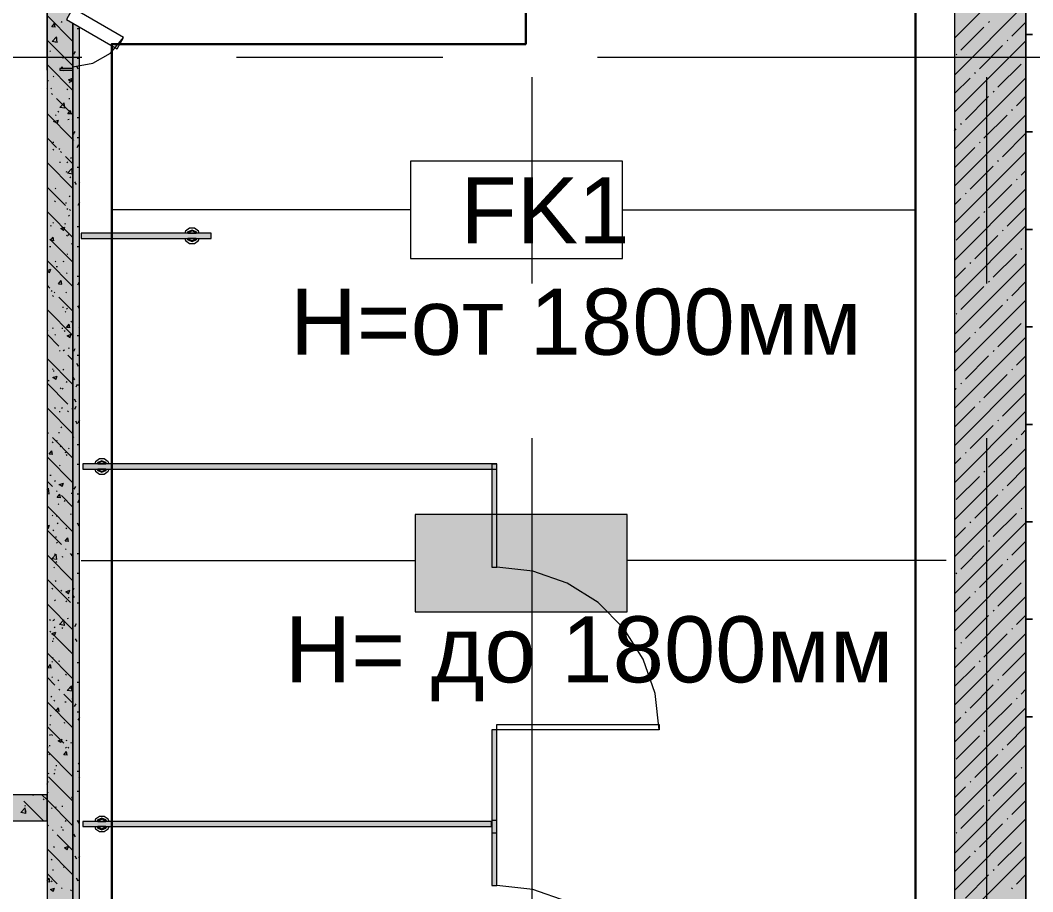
# Model space of a CAD drawing. Header units: millimetres. Extents: x -3817 to 677485, y -22715 to 103890.
# Drawn here: x 621169 to 624286, y 2908 to 5590 of the extents above; entities that cross this region are included whole.
import ezdxf

# ---------------------------------------------------------------- set-up
doc = ezdxf.new("R2010")
doc.units = ezdxf.units.MM
doc.layers.add('PDF _Геометрия', color=7, linetype='Continuous', true_color=0x1d1d1d)
doc.layers.add('PDF _Сплошная заливка', color=7, linetype='Continuous', true_color=0xffffff)
doc.layers.add('PDF _Текст', color=7, linetype='Continuous')
doc.styles.add('PDF GOST-Common', font='arial.ttf')

msp = doc.modelspace()

# ---------------------------------------------------------------- hatches: boundary and pattern name
at = {"layer": 'PDF _Сплошная заливка', "transparency": 33554559}
for points in [[(621291.3, 1996.9), (621331.3, 1996.9), (621331.3, 2026.9), (621291.3, 2026.9), (621291.3, 2031.9), (621331.3, 2031.9), (621331.3, 2570.7), (621311.3, 2582.2), (621331.3, 2616.9), (621330.7, 2621.9), (621291.3, 2621.9), (621291.3, 2626.9), (621331.3, 2626.9), (621331.3, 5436.9), (621291.3, 5436.9), (621291.3, 5441.9), (621331.3, 5441.9), (621330.4, 5581.2), (621311.3, 5592.2), (621331.3, 5626.9), (621331.3, 5631.9), (621291.3, 5631.9), (621291.3, 5636.9), (621251.3, 5636.9), (621251.3, 1996.9)], [(621251.3, 3126.9), (621251.3, 3206.9), (620650.5, 3206.9), (620650.5, 3126.9), (621086, 3126.9)]]:
    msp.add_hatch(color=256, dxfattribs=at).paths.add_polyline_path(points)
h = msp.add_hatch(color=256, dxfattribs=at)
h.paths.add_polyline_path([(621351.3, 1996.9), (621351.3, 2559.1), (621331.3, 2570.7), (621331.3, 1996.9)], flags=0)
h.paths.add_polyline_path([(621351.3, 2605.3), (621351.1, 5569.3), (621331.3, 5580.7), (621331.3, 2616.9), (621350.6, 2605.7)], flags=0)
h.paths.add_polyline_path([(621351.3, 5615.3), (621351.3, 5616.9), (621348.7, 5616.9)], flags=0)
at = {"layer": 'PDF _Сплошная заливка', "true_color": 0xe2ddcd, "transparency": 33554559}
for points in [[(621756.5, 4918.9), (621756.5, 4934.9), (621356.5, 4934.9), (621356.5, 4918.9), (621450.2, 4918.9)], [(622636.3, 4208.9), (622636.3, 4224.9), (621361.5, 4224.9), (621361.5, 4208.9), (622542.8, 4208.9)], [(622620.5, 3089.6), (622636.5, 3089.6), (622636.5, 3407), (622620.5, 3407), (622620.5, 3178.4)], [(622620.1, 3108.9), (622620.1, 3124.9), (621361.5, 3124.9), (621361.5, 3108.9), (622542.8, 3108.9)]]:
    msp.add_hatch(color=254, dxfattribs=at).paths.add_polyline_path(points)

# ---------------------------------------------------------------- linework, layer by layer
at = {"layer": 'PDF _Геометрия', "color": 9, "lineweight": 9, "true_color": 0xc0c0c0}
for points in [[(617345.5, 1618.9), (618345.5, 1618.9), (618345.5, 1776.9), (618345.5, 1618.9), (619245.5, 1618.9), (619245.5, 1776.9), (619245.5, 1618.9), (622845.5, 1618.9), (622845.5, 1776.9), (622845.5, 1618.9), (623745.5, 1618.9), (623745.5, 1776.9), (623745.5, 1618.9), (627885.5, 1618.9), (628038.5, 1618.9), (628043.5, 1618.9), (628043.5, 2226.9), (627885.5, 2226.9), (627665.5, 2226.9), (627665.5, 1996.9), (624265.5, 1996.9), (624265.5, 9556.9), (624410.5, 9556.9)], [(623845.5, 9548.9), (623845.5, 9536.9), (624025.5, 9536.9), (624025.5, 9556.9), (624045.5, 9556.9), (624045.5, 2016.9), (624025.5, 2016.9)], [(621251.3, 5436.9), (621251.3, 5636.9)]]:
    msp.add_lwpolyline(points, dxfattribs=at)
at = {"layer": 'PDF _Геометрия', "color": 231, "lineweight": 30, "true_color": 0xff80c0}
msp.add_lwpolyline([(623925.5, 2436.9), (623925.5, 9436.9), (622725.5, 9436.9), (622725.5, 5516.9), (621450.5, 5516.9), (621450.5, 2116.9), (622835, 2116.9)], dxfattribs=at)
at = {"layer": 'PDF _Геометрия', "color": 253, "lineweight": 9, "true_color": 0xaaaaaa}
for points in [[(624265.5, 6926.1), (624265.5, 6746.6), (624265.5, 6446.6), (624265.5, 6146.6), (624265.5, 5846.6), (624265.5, 5546.6), (624265.5, 5246.6), (624265.5, 4946.6), (624265.5, 4646.6), (624265.5, 4346.6), (624265.5, 4046.6), (624265.5, 3746.6), (624265.5, 3446.6), (624286.1, 3446.6), (624265.5, 3446.6), (624265.5, 1996.9)], [(621331.3, 5446.9), (621392.9, 5457.7), (621447, 5489), (621487.2, 5536.9)], [(619771.4, 5476.9), (621358.9, 5476.9)], [(621835.2, 5476.9), (622470.2, 5476.9)], [(622946.4, 5476.9), (624533.9, 5476.9)], [(622745.5, 4780.3), (622745.5, 5415.3)], [(624145.5, 4780.3), (624145.5, 5415.3)], [(622745.5, -29.4), (622745.5, 2470.6), (622745.5, 4304)], [(624145.5, -29.4), (624145.5, 2470.6), (624145.5, 4304)]]:
    msp.add_lwpolyline(points, dxfattribs=at)
at = {"layer": 'PDF _Геометрия', "lineweight": 9}
for points in [[(624045.5, 5535.4), (624265.5, 5755.4)], [(624045.5, 5421.4), (624265.5, 5641.4)], [(624150.5, 5583.5), (624152.9, 5585.8)], [(624221.8, 5540.7), (624265.5, 5584.3)], [(624065, 5497.9), (624136.3, 5569.2)], [(624045.5, 5307.3), (624265.5, 5527.3)], [(624207.6, 5526.4), (624209.9, 5528.8)], [(624122, 5440.9), (624193.3, 5512.2)], [(624050.7, 5483.7), (624053.1, 5486)], [(624264.6, 5469.4), (624265.5, 5470.3)], [(624107.8, 5426.6), (624110.1, 5429)], [(624179.1, 5383.9), (624250.3, 5455.2)], [(624045.5, 5193.3), (624265.5, 5413.3)], [(624045.5, 5364.3), (624093.5, 5412.4)], [(624164.8, 5369.6), (624167.2, 5372)], [(624079.3, 5284.1), (624150.5, 5355.4)], [(624236.1, 5326.8), (624265.5, 5356.2)], [(624221.8, 5312.6), (624224.2, 5315)], [(624045.5, 5079.2), (624265.5, 5299.2)], [(624065, 5269.8), (624067.4, 5272.2)], [(624136.3, 5227.1), (624207.6, 5298.3)], [(624045.5, 5250.3), (624050.7, 5255.6)], [(624193.3, 5170), (624264.6, 5241.3)], [(624122, 5212.8), (624124.4, 5215.2)], [(624045.5, 5136.2), (624107.8, 5198.5)], [(624045.5, 4965.2), (624265.5, 5185.2)], [(624179.1, 5155.8), (624181.4, 5158.1)], [(624093.5, 5070.2), (624164.8, 5141.5)], [(624250.3, 5113), (624265.5, 5128.1)], [(624150.5, 5013.2), (624221.8, 5084.5)], [(624236.1, 5098.7), (624238.4, 5101.1)], [(624045.5, 4851.1), (624265.5, 5071.1)], [(624079.3, 5056), (624081.6, 5058.4)], [(624045.5, 5022.2), (624065, 5041.7)], [(624136.3, 4999), (624138.7, 5001.3)], [(624207.6, 4956.2), (624265.5, 5014.1)], [(624045.5, 4737.1), (624265.5, 4957.1)], [(624050.7, 4913.4), (624122, 4984.7)], [(624107.8, 4856.4), (624179.1, 4927.7)], [(624193.3, 4941.9), (624195.7, 4944.3)], [(624264.6, 4899.2), (624265.5, 4900)], [(624164.8, 4799.4), (624236.1, 4870.7)], [(624250.3, 4884.9), (624252.7, 4887.3)], [(624045.5, 4623), (624265.5, 4843)], [(624093.5, 4842.1), (624095.9, 4844.5)], [(624045.5, 4794.1), (624079.3, 4827.9)], [(624065, 4699.6), (624136.3, 4770.9)], [(624150.5, 4785.1), (624152.9, 4787.5)], [(624221.8, 4742.3), (624265.5, 4786)], [(624045.5, 4509), (624265.5, 4729)], [(624122, 4642.6), (624193.3, 4713.8)], [(624207.6, 4728.1), (624209.9, 4730.5)], [(624050.7, 4685.3), (624053.1, 4687.7)], [(624179.1, 4585.5), (624250.3, 4656.8)], [(624264.6, 4671.1), (624265.5, 4671.9)], [(624045.5, 4394.9), (624265.5, 4614.9)], [(624045.5, 4566), (624093.5, 4614)], [(624107.8, 4628.3), (624110.1, 4630.7)], [(624079.3, 4485.7), (624150.5, 4557)], [(624164.8, 4571.3), (624167.2, 4573.6)], [(624236.1, 4528.5), (624265.5, 4557.9)], [(624045.5, 4280.9), (624265.5, 4500.9)], [(624136.3, 4428.7), (624207.6, 4500)], [(624221.8, 4514.2), (624224.2, 4516.6)], [(624065, 4471.5), (624067.4, 4473.8)], [(624045.5, 4451.9), (624050.7, 4457.2)], [(624193.3, 4371.7), (624264.6, 4443)], [(624045.5, 4337.9), (624107.8, 4400.2)], [(624122, 4414.5), (624124.4, 4416.8)], [(624045.5, 4166.8), (624265.5, 4386.8)], [(624093.5, 4271.9), (624164.8, 4343.2)], [(624179.1, 4357.4), (624181.4, 4359.8)], [(624236.1, 4300.4), (624238.4, 4302.8)], [(624250.3, 4314.7), (624265.5, 4329.8)], [(624045.5, 4052.8), (624265.5, 4272.8)], [(624150.5, 4214.9), (624221.8, 4286.1)], [(624045.5, 4223.8), (624065, 4243.4)], [(624079.3, 4257.6), (624081.6, 4260)], [(624207.6, 4157.8), (624265.5, 4215.7)], [(624050.7, 4115.1), (624122, 4186.4)], [(624136.3, 4200.6), (624138.7, 4203)], [(624045.5, 3938.7), (624265.5, 4158.7)], [(624107.8, 4058), (624179.1, 4129.3)], [(624193.3, 4143.6), (624195.7, 4146)], [(624250.3, 4086.6), (624252.7, 4088.9)], [(624264.6, 4100.8), (624265.5, 4101.7)], [(624164.8, 4001), (624236.1, 4072.3)], [(624045.5, 3824.7), (624265.5, 4044.7)], [(624045.5, 3995.7), (624079.3, 4029.5)], [(624093.5, 4043.8), (624095.9, 4046.2)], [(624065, 3901.2), (624136.3, 3972.5)], [(624150.5, 3986.8), (624152.9, 3989.1)], [(624221.8, 3944), (624265.5, 3987.6)], [(624045.5, 3710.6), (624265.5, 3930.6)], [(624207.6, 3929.7), (624209.9, 3932.1)], [(624122, 3844.2), (624193.3, 3915.5)], [(624050.7, 3887), (624053.1, 3889.3)], [(624264.6, 3872.7), (624265.5, 3873.6)], [(624179.1, 3787.2), (624250.3, 3858.5)], [(624045.5, 3596.6), (624265.5, 3816.6)], [(624045.5, 3767.6), (624093.5, 3815.7)], [(624107.8, 3830), (624110.1, 3832.3)], [(624164.8, 3772.9), (624167.2, 3775.3)], [(624079.3, 3687.4), (624150.5, 3758.7)], [(624236.1, 3730.2), (624265.5, 3759.5)], [(624221.8, 3715.9), (624224.2, 3718.3)], [(624045.5, 3482.5), (624265.5, 3702.5)], [(624136.3, 3630.4), (624207.6, 3701.6)], [(624045.5, 3653.6), (624050.7, 3658.9)], [(624065, 3673.1), (624067.4, 3675.5)], [(624122, 3616.1), (624124.4, 3618.5)], [(624193.3, 3573.3), (624264.6, 3644.6)], [(624045.5, 3539.5), (624107.8, 3601.9)], [(624045.5, 3368.5), (624265.5, 3588.5)], [(624179.1, 3559.1), (624181.4, 3561.5)], [(624093.5, 3473.5), (624164.8, 3544.8)], [(624250.3, 3516.3), (624265.5, 3531.4)], [(624236.1, 3502.1), (624238.4, 3504.4)], [(624045.5, 3254.4), (624265.5, 3474.4)], [(624079.3, 3459.3), (624081.6, 3461.7)], [(624150.5, 3416.5), (624221.8, 3487.8)], [(624045.5, 3425.5), (624065, 3445)], [(624136.3, 3402.3), (624138.7, 3404.6)], [(624207.6, 3359.5), (624265.5, 3417.4)], [(624050.7, 3316.7), (624122, 3388)], [(624045.5, 3140.4), (624265.5, 3360.4)], [(624193.3, 3345.2), (624195.7, 3347.6)], [(624107.8, 3259.7), (624179.1, 3331)], [(624164.8, 3202.7), (624236.1, 3274)], [(624250.3, 3288.2), (624252.7, 3290.6)], [(624264.6, 3302.5), (624265.5, 3303.3)], [(624045.5, 3026.3), (624265.5, 3246.3)], [(624093.5, 3245.4), (624095.9, 3247.8)], [(624045.5, 3197.4), (624079.3, 3231.2)], [(624150.5, 3188.4), (624152.9, 3190.8)], [(624221.8, 3145.7), (624265.5, 3189.3)], [(624065, 3102.9), (624136.3, 3174.2)], [(624045.5, 2912.3), (624265.5, 3132.3)], [(624207.6, 3131.4), (624209.9, 3133.8)], [(624050.7, 3088.6), (624053.1, 3091)], [(624122, 3045.9), (624193.3, 3117.1)], [(624179.1, 2988.8), (624250.3, 3060.1)], [(624264.6, 3074.4), (624265.5, 3075.2)], [(624107.8, 3031.6), (624110.1, 3034)], [(624045.5, 2798.2), (624265.5, 3018.2)], [(624045.5, 2969.3), (624093.5, 3017.3)], [(624164.8, 2974.6), (624167.2, 2977)], [(624079.3, 2889), (624150.5, 2960.3)], [(624236.1, 2931.8), (624265.5, 2961.2)], [(624221.8, 2917.6), (624224.2, 2919.9)]]:
    msp.add_lwpolyline(points, dxfattribs=at)
at = {"layer": 'PDF _Геометрия', "color": 9, "lineweight": 9, "true_color": 0xc0c0c0}
for points in [[(620650.5, 1996.9), (620650.5, 4404.9), (620650.5, 5004.9), (620650.5, 5636.9), (621251.3, 5636.9), (621251.3, 2626.9), (621251.3, 2026.9), (621251.3, 1996.9)], [(620650.5, 3126.9), (621251.3, 3126.9), (621251.3, 3206.9), (620650.5, 3206.9)]]:
    msp.add_lwpolyline(points, close=True, dxfattribs=at)
at = {"layer": 'PDF _Геометрия', "color": 253, "lineweight": 13, "true_color": 0xaaaaaa}
for points in [[(621487.2, 5536.9), (621331.3, 5626.9), (621311.3, 5592.2), (621467.2, 5502.2)], [(621291.3, 5441.9), (621291.3, 5436.9), (621331.3, 5436.9), (621331.3, 5441.9)]]:
    msp.add_lwpolyline(points, close=True, dxfattribs=at)
at = {"layer": 'PDF _Геометрия', "color": 252, "lineweight": 9, "true_color": 0x878787}
for points in [[(621331.3, 5524.9), (621251.3, 5604.9)], [(621295.1, 5586), (621297.9, 5584.2)], [(621276.6, 5569.2), (621265.9, 5570.1), (621274.5, 5580.3)], [(621276.6, 5569.1), (621274.5, 5580.3)], [(621328.4, 5452.4), (621253, 5527.9)], [(621282.8, 5522), (621267, 5524.5), (621280.9, 5538.9)], [(621277.5, 5524.2), (621280, 5522)], [(621278.9, 5535.9), (621282.2, 5536.3)], [(621282.8, 5522), (621280.9, 5538.9)], [(621259.7, 5495.6), (621262.5, 5493.8)], [(621299.4, 5474.6), (621302.8, 5475)], [(621331.3, 5374), (621251.3, 5454)], [(621290.6, 5436.4), (621301.2, 5435.5)], [(621295.2, 5441.9), (621299.2, 5446.6)], [(621300, 5441.9), (621299.2, 5446.5)], [(621252.7, 5404.5), (621256, 5404.9)], [(621270.2, 5418.1), (621272.7, 5415.9)], [(621325.9, 5401.2), (621317, 5407.2), (621329.5, 5411.9)], [(621320, 5400.8), (621322.8, 5399)], [(621325.9, 5401.1), (621329.5, 5411.9)], [(621253, 5377), (621251.3, 5378.6)], [(621262.6, 5380.9), (621265.4, 5379.1)], [(621268.1, 5361.9), (621265.5, 5364.4)], [(621312.8, 5379.1), (621315.3, 5376.8)], [(621331.3, 5298.6), (621280.6, 5349.3)], [(621306.4, 5319.4), (621290.6, 5321.9), (621304.4, 5336.3)], [(621306.4, 5319.4), (621304.4, 5336.2)], [(621318.2, 5349.1), (621321.5, 5349.6)], [(621330.6, 5343.3), (621331.3, 5343.9)], [(621331.3, 5223.1), (621251.3, 5303.1)], [(621284.6, 5310.4), (621287.5, 5308.6)], [(621325.9, 5301.7), (621315.3, 5302.6), (621323.8, 5312.9)], [(621325.9, 5301.7), (621323.8, 5312.8)], [(621271.4, 5279), (621274.7, 5279.4)], [(621282.6, 5272.3), (621273.8, 5278.2), (621286.2, 5283)], [(621277, 5299.1), (621279.5, 5296.8)], [(621282.6, 5272.2), (621286.2, 5283)], [(621315.9, 5284.9), (621319.2, 5285.3)], [(621328.4, 5284.1), (621331.1, 5286.2)], [(621280.6, 5198.5), (621251.3, 5227.8)], [(621251.3, 5218.7), (621252.8, 5217.7)], [(621269.2, 5214.7), (621272.5, 5215.2)], [(621326.3, 5224.9), (621328.9, 5227)], [(621269.7, 5193), (621272.1, 5190.7)], [(621287.5, 5195.7), (621290.3, 5193.9)], [(621295.7, 5183.4), (621293.2, 5185.9)], [(621331.3, 5072.3), (621251.3, 5152.3)], [(621289.7, 5153.5), (621293, 5153.9)], [(621331.3, 5147.8), (621308.3, 5170.8)], [(621312.3, 5154), (621314.7, 5151.7)], [(621324.1, 5165.7), (621326.8, 5167.8)], [(621309.5, 5125.2), (621312.4, 5123.4)], [(621330, 5116.8), (621314.2, 5119.2), (621328, 5133.7)], [(621330, 5116.7), (621328, 5133.6)], [(621321.9, 5106.5), (621324.6, 5108.6)], [(621308.3, 5019.9), (621251.3, 5076.9)], [(621276.5, 5073.9), (621279, 5071.7)], [(621274.9, 5034.3), (621277.8, 5032.5)], [(621308.5, 5028), (621311.8, 5028.4)], [(621319.8, 5047.4), (621322.4, 5049.4)], [(621331.3, 4921.4), (621251.3, 5001.4)], [(621312.4, 5010.4), (621315.2, 5008.6)], [(621317.6, 4988.2), (621320.3, 4990.2)], [(621323.4, 5004.9), (621320.9, 5007.4)], [(621261.7, 4957.9), (621265, 4958.3)], [(621269.1, 4967.9), (621271.6, 4965.6)], [(621306.2, 4963.7), (621309.5, 4964.2)], [(621302.2, 4942.8), (621293.4, 4948.8), (621305.8, 4953.6)], [(621302.2, 4942.8), (621305.8, 4953.5)], [(621311.8, 4928.8), (621314.2, 4926.5)], [(621315.4, 4929), (621318.1, 4931)], [(621331.3, 4846), (621260.5, 4916.9)], [(621272.4, 4911.7), (621261.7, 4912.6), (621270.3, 4922.8)], [(621272.4, 4911.6), (621270.3, 4922.7)], [(621326.8, 4902.5), (621330.1, 4902.9)], [(621259.4, 4893.6), (621262.7, 4894)], [(621313.3, 4869.8), (621315.9, 4871.8)], [(621331.3, 4770.5), (621251.3, 4850.5)], [(621276, 4848.8), (621278.4, 4846.5)], [(621280, 4832.3), (621283.3, 4832.8)], [(621299.8, 4849.1), (621302.7, 4847.3)], [(621251.3, 4820.3), (621262.6, 4824.6)], [(621251.3, 4819), (621259, 4813.9)], [(621259, 4813.8), (621262.6, 4824.6)], [(621311.1, 4810.6), (621313.8, 4812.6)], [(621260.5, 4766), (621251.3, 4775.2)], [(621286.4, 4778.8), (621295, 4789.1)], [(621286.4, 4778.8), (621297, 4777.9)], [(621297, 4777.9), (621295, 4789)], [(621264.5, 4758.7), (621267.3, 4756.9)], [(621268.6, 4742.7), (621271.1, 4740.4)], [(621275.6, 4750.9), (621273.1, 4753.4)], [(621309, 4751.4), (621311.6, 4753.5)], [(621331.3, 4695.2), (621288.2, 4738.3)], [(621331.3, 4619.7), (621251.3, 4699.7)], [(621298.7, 4706.9), (621302.1, 4707.3)], [(621306.8, 4692.2), (621309.5, 4694.3)], [(621311.2, 4703.7), (621313.7, 4701.4)], [(621321.7, 4644.2), (621311.1, 4645.1), (621319.7, 4655.3)], [(621321.7, 4644.1), (621319.7, 4655.3)], [(621324.8, 4663.8), (621327.6, 4662)], [(621288.2, 4587.5), (621251.3, 4624.3)], [(621252, 4636.8), (621255.3, 4637.2)], [(621267.3, 4643.9), (621270.2, 4642.1)], [(621275.4, 4623.6), (621277.9, 4621.4)], [(621296.5, 4642.6), (621299.8, 4643)], [(621304.6, 4633), (621307.3, 4635.1)], [(621321.8, 4613.4), (621313, 4619.3), (621325.4, 4624.1)], [(621321.8, 4613.3), (621325.4, 4624.1)], [(621251.3, 4572.7), (621253, 4572.9)], [(621289.4, 4573.4), (621292.2, 4571.6)], [(621303.3, 4572.4), (621300.7, 4574.9)], [(621302.5, 4573.8), (621305.1, 4575.9)], [(621331.3, 4544.3), (621315.8, 4559.8)], [(621317, 4581.3), (621320.4, 4581.8)], [(621331.3, 4468.8), (621251.3, 4548.8)], [(621268.1, 4517.6), (621270.6, 4515.3)], [(621278.6, 4484.4), (621269.7, 4490.4), (621282.2, 4495.2)], [(621270.3, 4511.2), (621273.6, 4511.7)], [(621278.6, 4484.4), (621282.2, 4495.1)], [(621300.3, 4514.7), (621303, 4516.7)], [(621315.8, 4408.9), (621251.3, 4473.4)], [(621254.8, 4482.6), (621257.6, 4480.8)], [(621292.2, 4458.7), (621295.1, 4456.9)], [(621310.7, 4478.5), (621313.2, 4476.3)], [(621298.1, 4455.5), (621300.8, 4457.5)], [(621331.3, 4317.9), (621251.3, 4397.9)], [(621274.9, 4398.5), (621277.4, 4396.2)], [(621296, 4396.3), (621298.6, 4398.3)], [(621330.9, 4393.8), (621328.4, 4396.4)], [(621289, 4385.8), (621292.3, 4386.2)], [(621314.3, 4388.2), (621317.1, 4386.4)], [(621293.8, 4337.1), (621296.5, 4339.1)], [(621255.5, 4318.4), (621253, 4320.9)], [(621331.3, 4242.6), (621268.1, 4305.8)], [(621286.7, 4321.5), (621290.1, 4321.9)], [(621267.6, 4292.4), (621270, 4290.1)], [(621279.7, 4297.3), (621282.5, 4295.5)], [(621291.7, 4277.9), (621294.3, 4279.9)], [(621317.2, 4273.5), (621320, 4271.7)], [(621331.3, 4167.1), (621251.3, 4247.1)], [(621268.2, 4254.1), (621257.6, 4255), (621266.1, 4265.3)], [(621268.2, 4254.1), (621266.1, 4265.2)], [(621307.3, 4260.2), (621310.6, 4260.7)], [(621310.2, 4253.4), (621312.7, 4251.1)], [(621289.5, 4218.7), (621292.2, 4220.8)], [(621260.5, 4190.1), (621263.8, 4190.5)], [(621268.1, 4155), (621251.3, 4171.7)], [(621251.3, 4145), (621256.1, 4150)], [(621258.1, 4133), (621256.1, 4149.9)], [(621274.4, 4173.4), (621276.9, 4171.1)], [(621287.3, 4159.5), (621290, 4161.6)], [(621298.2, 4155), (621289.3, 4161), (621301.8, 4165.7)], [(621298.2, 4154.9), (621301.8, 4165.7)], [(621251.3, 4134.1), (621258.1, 4133.1)], [(621283.1, 4139.9), (621280.6, 4142.4)], [(621292.9, 4120.4), (621282.2, 4121.3), (621290.8, 4131.5)], [(621292.9, 4120.3), (621290.8, 4131.5)], [(621331.3, 4091.7), (621295.7, 4127.3)], [(621326, 4134.8), (621329.4, 4135.2)], [(621331.3, 4016.2), (621251.3, 4096.2)], [(621285.2, 4100.3), (621287.8, 4102.4)], [(621304.6, 4112.1), (621307.4, 4110.3)], [(621267.1, 4067.3), (621269.5, 4065)], [(621279.3, 4064.6), (621282.6, 4065.1)], [(621323.8, 4070.5), (621327.1, 4070.9)], [(621251.3, 4034.1), (621258.5, 4036.8)], [(621251.3, 4028.5), (621254.9, 4026.1)], [(621254.9, 4026), (621258.5, 4036.7)], [(621269.2, 4021.7), (621272, 4019.9)], [(621283, 4041.2), (621285.7, 4043.2)], [(621309.7, 4028.2), (621312.1, 4026)], [(621295.7, 3976.4), (621251.3, 4020.8)], [(621277, 4000.4), (621280.3, 4000.8)], [(621317.5, 3986.6), (621306.9, 3987.6), (621315.5, 3997.8)], [(621317.5, 3986.6), (621315.5, 3997.7)], [(621280.9, 3982), (621283.5, 3984)], [(621310.8, 3961.4), (621308.3, 3963.9)], [(621331.3, 3865.3), (621251.3, 3945.3)], [(621281.7, 3930.4), (621265.8, 3932.9), (621279.7, 3947.3)], [(621273.9, 3948.2), (621276.3, 3945.9)], [(621281.7, 3930.4), (621279.7, 3947.3)], [(621297.6, 3939.1), (621300.9, 3939.5)], [(621331.3, 3940.8), (621323.4, 3948.8)], [(621272.1, 3907), (621274.9, 3905.2)], [(621278.7, 3922.8), (621281.4, 3924.8)], [(621329.5, 3926.9), (621331.3, 3925.7)], [(621323.4, 3797.9), (621251.3, 3869.9)], [(621251.3, 3869), (621254.1, 3869.4)], [(621266.5, 3842.1), (621269, 3839.9)], [(621276.5, 3863.6), (621279.2, 3865.6)], [(621294.1, 3836.5), (621297, 3834.7)], [(621317.8, 3825.5), (621308.9, 3831.5), (621321.4, 3836.3)], [(621317.8, 3825.5), (621321.4, 3836.2)], [(621274.4, 3804.4), (621277, 3806.4)], [(621316.3, 3813.6), (621319.6, 3814.1)], [(621331.3, 3714.5), (621251.3, 3794.5)], [(621309.1, 3803.1), (621311.6, 3800.8)], [(621259.5, 3745.6), (621262.3, 3743.8)], [(621269.5, 3743.5), (621272.9, 3743.9)], [(621272.2, 3745.2), (621274.9, 3747.3)], [(621305.2, 3727.8), (621289.4, 3730.3), (621303.3, 3744.7)], [(621305.2, 3727.8), (621303.3, 3744.7)], [(621314, 3749.4), (621317.4, 3749.8)], [(621263, 3707.4), (621260.5, 3709.9)], [(621273.3, 3723.1), (621275.8, 3720.8)], [(621297, 3721.7), (621299.8, 3719.9)], [(621265.7, 3702.6), (621278.1, 3707.4)], [(621265.7, 3702.6), (621274.5, 3696.6)], [(621267.3, 3679.2), (621270.6, 3679.7)], [(621270, 3686), (621272.7, 3688.1)], [(621274.5, 3696.6), (621278.1, 3707.3)], [(621331.3, 3639.1), (621275.6, 3694.8)], [(621319, 3651.2), (621321.9, 3649.4)], [(621331.3, 3563.6), (621251.3, 3643.6)], [(621266, 3617), (621268.5, 3614.7)], [(621267.9, 3626.8), (621270.5, 3628.9)], [(621287.8, 3618), (621291.2, 3618.4)], [(621264, 3596.6), (621253.4, 3597.5), (621262, 3607.7)], [(621264, 3596.5), (621262, 3607.7)], [(621275.6, 3544), (621251.3, 3568.2)], [(621265.7, 3567.6), (621268.4, 3569.7)], [(621284.4, 3560.4), (621287.3, 3558.6)], [(621308.6, 3577.9), (621311.1, 3575.7)], [(621290.7, 3528.9), (621288.2, 3531.4)], [(621328.8, 3525.2), (621313, 3527.6), (621326.8, 3542.1)], [(621321.9, 3536.5), (621324.7, 3534.7)], [(621328.8, 3525.1), (621326.8, 3542)], [(621331.3, 3412.7), (621251.3, 3492.7)], [(621263.6, 3508.5), (621266.2, 3510.5)], [(621272.8, 3497.9), (621275.3, 3495.6)], [(621331.3, 3488.2), (621303.3, 3516.3)], [(621306.6, 3492.5), (621309.9, 3492.9)], [(621331.3, 3500.2), (621328.5, 3502.1), (621331.3, 3503.1)], [(621251.3, 3468.5), (621251.9, 3468.2)], [(621288.7, 3462.8), (621278.1, 3463.8), (621286.6, 3474)], [(621288.7, 3462.8), (621286.6, 3473.9)], [(621261.4, 3449.3), (621264.1, 3451.3)], [(621303.3, 3365.4), (621251.3, 3417.3)], [(621259.8, 3422.4), (621263.1, 3422.8)], [(621304.3, 3428.2), (621307.6, 3428.7)], [(621259.2, 3390.1), (621261.9, 3392.1)], [(621265.5, 3391.8), (621268, 3389.6)], [(621294.1, 3367.2), (621285.3, 3373.1), (621297.7, 3377.9)], [(621294.1, 3367.1), (621297.7, 3377.9)], [(621309.3, 3375.1), (621312.2, 3373.3)], [(621324.9, 3367), (621328.2, 3367.4)], [(621331.3, 3261.9), (621251.3, 3341.9)], [(621251.9, 3355.3), (621254.7, 3353.5)], [(621257.5, 3358.1), (621260.9, 3358.6)], [(621313.4, 3329.1), (621302.7, 3330), (621311.3, 3340.2)], [(621308.1, 3352.8), (621310.6, 3350.5)], [(621313.4, 3329), (621311.3, 3340.2)], [(621318.3, 3350.3), (621315.8, 3352.9)], [(621331.3, 3337.3), (621330.9, 3337.8)], [(621257.1, 3330.9), (621259.7, 3332.9)], [(621254.9, 3271.7), (621257.6, 3273.7)], [(621274, 3284.8), (621276.8, 3283)], [(621278.1, 3296.9), (621281.4, 3297.3)], [(621251.3, 3247.8), (621254.5, 3249)], [(621251.3, 3239.6), (621254.5, 3248.9)], [(621330.9, 3186.9), (621255.5, 3262.3)], [(621272.3, 3272.8), (621274.8, 3270.5)], [(621252.7, 3212.5), (621255.4, 3214.6)], [(621240.1, 3126.9), (621180.1, 3186.9)], [(621206.5, 3206.9), (621210.5, 3206.5)], [(621210.5, 3206.5), (621210.4, 3206.9)], [(621331.3, 3111), (621251.3, 3191), (621235.5, 3206.9)], [(621239.3, 3193.9), (621242.2, 3192.1)], [(621327.4, 3196.3), (621331.3, 3201)], [(621327.4, 3196.3), (621331.3, 3195.9)], [(621186.2, 3149.4), (621170.4, 3151.8), (621184.2, 3166.2)], [(621181.9, 3174), (621184.7, 3172.2)], [(621186.2, 3149.3), (621184.2, 3166.2)], [(621184.6, 3156.6), (621187.9, 3157)], [(621250.6, 3153.3), (621251.3, 3153.9), (621253.2, 3155.4)], [(621265, 3166.7), (621267.4, 3164.4)], [(621276.8, 3170), (621279.7, 3168.2)], [(621296.8, 3171.4), (621300.2, 3171.8)], [(621307.6, 3127.6), (621310, 3125.4)], [(621255.5, 3111.5), (621251.3, 3115.6)], [(621251.3, 3101.4), (621253.4, 3101.7)], [(621270.6, 3096.4), (621268.1, 3098.9)], [(621294.6, 3107.1), (621297.9, 3107.6)], [(621298.9, 3099.5), (621301.7, 3097.7)], [(621331.3, 3035.6), (621283.1, 3083.8)], [(621331.3, 2960.1), (621251.3, 3040.1)], [(621271.8, 3047.6), (621274.2, 3045.4)], [(621313.7, 3037.7), (621304.9, 3043.7), (621317.3, 3048.5)], [(621313.7, 3037.7), (621317.3, 3048.4)], [(621315.2, 3045.9), (621318.5, 3046.3)], [(621264.3, 3008.7), (621267.1, 3006.9)], [(621283.1, 2932.9), (621251.3, 2964.7)], [(621268.4, 2975.7), (621271.7, 2976.2)], [(621301.7, 2984.8), (621304.6, 2983)], [(621251.3, 2942.5), (621257.8, 2950.2)], [(621251.3, 2939.8), (621259.8, 2939)], [(621259.8, 2939), (621257.8, 2950.1)], [(621264.4, 2941.5), (621266.9, 2939.3)], [(621270.5, 2908.8), (621261.6, 2914.7), (621274.1, 2919.5)], [(621270.5, 2908.7), (621274.1, 2919.5)], [(621298.2, 2917.8), (621295.7, 2920.4)], [(621323.8, 2914.3), (621326.6, 2912.5)]]:
    msp.add_lwpolyline(points, dxfattribs=at)
at = {"layer": 'PDF _Геометрия', "color": 7, "lineweight": 9}
for points in [[(621331.3, 2616.9), (621331.3, 2626.9), (621331.3, 5580.7), (621331.3, 2626.9)], [(623023.6, 5156.9), (622370.5, 5156.9), (622370.5, 4856.9), (623023.6, 4856.9)], [(621683.5, 4934.9), (621685.3, 4939.3), (621697.8, 4944.4), (621710.2, 4939.3), (621712, 4934.9), (621710.2, 4939.3), (621697.8, 4944.4), (621685.3, 4939.3)], [(621710.5, 4934.9), (621699.1, 4941.9), (621686.7, 4937), (621685, 4934.9)], [(621712, 4918.9), (621710.2, 4914.4), (621697.8, 4909.3), (621685.3, 4914.4), (621683.5, 4918.9), (621685.3, 4914.4), (621697.8, 4909.3), (621710.2, 4914.4)], [(621685, 4918.9), (621696.4, 4911.8), (621708.9, 4916.7), (621710.5, 4918.9)], [(621405.9, 4224.9), (621407.7, 4229.3), (621420.2, 4234.4), (621432.6, 4229.3), (621434.4, 4224.9), (621432.6, 4229.3), (621420.2, 4234.4), (621407.7, 4229.3)], [(621434.4, 4208.9), (621432.6, 4204.4), (621420.2, 4199.3), (621407.7, 4204.4), (621405.9, 4208.9), (621407.7, 4204.4), (621420.2, 4199.3), (621432.6, 4204.4)], [(621432.9, 4224.9), (621421.5, 4231.9), (621409, 4227), (621407.4, 4224.9)], [(621407.4, 4208.9), (621418.8, 4201.8), (621431.3, 4206.7), (621432.9, 4208.9)], [(623037.7, 4069.6), (622384.6, 4069.6), (622384.6, 3769.6), (623037.7, 3769.6)], [(621405.9, 3124.9), (621407.7, 3129.3), (621420.2, 3134.4), (621432.6, 3129.3), (621434.4, 3124.9), (621432.6, 3129.3), (621420.2, 3134.4), (621407.7, 3129.3)], [(621432.9, 3124.9), (621421.5, 3131.9), (621409, 3127), (621407.4, 3124.9)], [(621434.4, 3108.9), (621432.6, 3104.4), (621420.2, 3099.3), (621407.7, 3104.4), (621405.9, 3108.9), (621407.7, 3104.4), (621420.2, 3099.3), (621432.6, 3104.4)], [(621407.4, 3108.9), (621418.8, 3101.8), (621431.3, 3106.7), (621432.9, 3108.9)]]:
    msp.add_lwpolyline(points, close=True, dxfattribs=at)
at = {"layer": 'PDF _Геометрия', "color": 253, "lineweight": 9, "true_color": 0x9b9b9b}
for points in [[(621344.6, 5564.9), (621351.3, 5564.9)], [(621337.8, 5494.1), (621332.8, 5485.4)], [(621344.6, 5473.5), (621351.3, 5473.5)], [(621347.7, 5439.8), (621342.7, 5448.6)], [(621351.3, 5311.7), (621350.9, 5312.5)], [(621344.6, 5290.6), (621351.3, 5290.6)], [(621336.7, 5248.3), (621331.7, 5239.6)], [(621333.6, 5220.5), (621331.3, 5224.4)], [(621347.9, 5206.7), (621342.9, 5198)], [(621344.6, 5229.7), (621351.3, 5229.7)], [(621344.6, 5138.2), (621351.3, 5138.2)], [(621341.8, 5084.4), (621336.7, 5093.1)], [(621351.3, 5090.8), (621349.9, 5088.3)], [(621350.9, 5029), (621345.8, 5020.3)], [(621344.6, 4955.3), (621351.3, 4955.3)], [(621344.6, 4894.4), (621351.3, 4894.4)], [(621344.6, 4802.9), (621351.3, 4802.9)], [(621349.8, 4783.3), (621344.8, 4774.6)], [(621351, 4702.6), (621346, 4711.3)], [(621344.6, 4620.1), (621351.3, 4620.1)], [(621351.3, 4641.1), (621350.1, 4643.3)], [(621337.5, 4579.2), (621332.5, 4570.5)], [(621344.6, 4559.1), (621351.3, 4559.1)], [(621348, 4524.9), (621343, 4533.6)], [(621336.9, 4483.3), (621331.8, 4492)], [(621344.6, 4469.5), (621339.6, 4460.8)], [(621344.6, 4467.7), (621351.3, 4467.7)], [(621340.5, 4401.5), (621335.5, 4392.8)], [(621341, 4415.3), (621335.9, 4424)], [(621345, 4347.2), (621340, 4355.9)], [(621351.3, 4359.3), (621346.7, 4351.1)], [(621333.9, 4305.6), (621331.3, 4310)], [(621344.6, 4284.8), (621351.3, 4284.8)], [(621344.6, 4223.8), (621351.3, 4223.8)], [(621339.4, 4155.7), (621334.4, 4147)], [(621344.6, 4132.4), (621351.3, 4132.4)], [(621350.6, 4114.1), (621345.6, 4105.4)], [(621350.2, 4033.5), (621345.2, 4042.2)], [(621344.6, 3949.5), (621351.3, 3949.5)], [(621344.6, 3888.5), (621351.3, 3888.5)], [(621334.3, 3842), (621331.3, 3836.9)], [(621336.1, 3814.1), (621331.3, 3822.3)], [(621344.6, 3797.1), (621351.3, 3797.1)], [(621341.3, 3732.3), (621336.3, 3723.6)], [(621344.2, 3678.1), (621339.2, 3686.8)], [(621344.6, 3614.2), (621351.3, 3614.2)], [(621344.6, 3553.3), (621351.3, 3553.3)], [(621340.2, 3486.6), (621335.2, 3477.9)], [(621344.6, 3461.8), (621351.3, 3461.8)], [(621351.3, 3444.9), (621346.4, 3436.2)], [(621351.3, 3300), (621348.5, 3305)], [(621344.6, 3278.9), (621351.3, 3278.9)], [(621351.3, 3262), (621349.3, 3258.5)], [(621344.6, 3218), (621351.3, 3218)], [(621344.6, 3126.5), (621351.3, 3126.5)], [(621350.5, 3118.6), (621345.5, 3127.3)], [(621339.4, 3076.9), (621334.3, 3085.6)], [(621343.4, 3008.9), (621338.4, 3017.6)], [(621351.3, 3018.1), (621348.3, 3012.8)], [(621347.5, 2940.9), (621342.5, 2949.6)], [(621344.6, 2943.7), (621351.3, 2943.7)]]:
    msp.add_lwpolyline(points, dxfattribs=at)
at = {"layer": 'PDF _Геометрия', "color": 7, "lineweight": 9}
for points in [[(621351.3, 2605.3), (621351.3, 2626.9), (621351.3, 5569.1)], [(622370.5, 5006.9), (621450.5, 5006.9)], [(623023.6, 5006.9), (623925.5, 5006.9)], [(621719.8, 4934.9), (621717.7, 4941.3), (621705.4, 4950.3), (621690.2, 4950.3), (621677.9, 4941.3), (621675.8, 4934.9)], [(621709.5, 4934.9), (621708.4, 4937.5), (621697.8, 4941.9), (621687.1, 4937.5), (621686, 4934.9)], [(621686.1, 4934.9), (621688.8, 4934.9), (621692.4, 4934.9), (621696.2, 4934.9), (621699.6, 4934.9), (621703.3, 4934.9), (621706.7, 4934.9), (621709.5, 4934.9)], [(621675.8, 4918.9), (621677.9, 4912.4), (621690.2, 4903.5), (621705.4, 4903.5), (621717.7, 4912.4), (621719.8, 4918.9)], [(621686, 4918.9), (621687.1, 4916.2), (621697.8, 4911.8), (621708.4, 4916.2), (621709.5, 4918.9)], [(621709.5, 4918.9), (621706.7, 4918.9), (621703.1, 4918.9), (621699.3, 4918.9), (621695.9, 4918.9), (621692.3, 4918.9), (621688.8, 4918.9), (621686.1, 4918.9)], [(621442.2, 4224.9), (621440.1, 4231.3), (621427.8, 4240.3), (621412.6, 4240.3), (621400.2, 4231.3), (621398.1, 4224.9)], [(621398.1, 4208.9), (621400.2, 4202.4), (621412.6, 4193.5), (621427.8, 4193.5), (621440.1, 4202.4), (621442.2, 4208.9)], [(621431.9, 4224.9), (621430.8, 4227.5), (621420.2, 4231.9), (621409.5, 4227.5), (621408.4, 4224.9)], [(621408.4, 4224.9), (621411.2, 4224.9), (621414.8, 4224.9), (621418.6, 4224.9), (621422, 4224.9), (621425.6, 4224.9), (621429.1, 4224.9), (621431.9, 4224.9)], [(621431.9, 4208.9), (621429.1, 4208.9), (621425.5, 4208.9), (621421.7, 4208.9), (621418.3, 4208.9), (621414.7, 4208.9), (621411.2, 4208.9), (621408.4, 4208.9)], [(621408.4, 4208.9), (621409.5, 4206.2), (621420.2, 4201.8), (621430.8, 4206.2), (621431.9, 4208.9)], [(621356.8, 3927.7), (622384.6, 3927.7)], [(623136.5, 3407), (622636.5, 3407), (622636.5, 3423), (623136.5, 3423), (623136.5, 3407), (623123.9, 3518.2), (623086.9, 3623.9), (623027.4, 3718.7), (622948.2, 3797.9), (622853.4, 3857.5), (622747.7, 3894.4), (622636.5, 3907)], [(624020, 3927.7), (623037.7, 3927.7)], [(621442.2, 3124.9), (621440.1, 3131.3), (621427.8, 3140.3), (621412.6, 3140.3), (621400.2, 3131.3), (621398.1, 3124.9)], [(621431.9, 3124.9), (621430.8, 3127.5), (621420.2, 3131.9), (621409.5, 3127.5), (621408.4, 3124.9)], [(621408.4, 3124.9), (621411.2, 3124.9), (621414.8, 3124.9), (621418.6, 3124.9), (621422, 3124.9), (621425.6, 3124.9), (621429.1, 3124.9), (621431.9, 3124.9)], [(621398.1, 3108.9), (621400.2, 3102.4), (621412.6, 3093.5), (621427.8, 3093.5), (621440.1, 3102.4), (621442.2, 3108.9)], [(621431.9, 3108.9), (621429.1, 3108.9), (621425.5, 3108.9), (621421.7, 3108.9), (621418.3, 3108.9), (621414.7, 3108.9), (621411.2, 3108.9), (621408.4, 3108.9)], [(621408.4, 3108.9), (621409.5, 3106.2), (621420.2, 3101.8), (621430.8, 3106.2), (621431.9, 3108.9)], [(623136.5, 2427.9), (622636.5, 2427.9), (622636.5, 2443.9), (623136.5, 2443.9), (623136.5, 2427.9), (623123.9, 2539.1), (623086.9, 2644.8), (623027.4, 2739.6), (622948.2, 2818.8), (622853.4, 2878.3), (622747.7, 2915.3), (622636.5, 2927.9)]]:
    msp.add_lwpolyline(points, dxfattribs=at)
at = {"layer": 'PDF _Геометрия', "color": 253, "lineweight": 9, "true_color": 0xaaaaaa}
for points in [[(624285.9, 5546.6), (624265.5, 5546.6)], [(624285.9, 5246.6), (624265.5, 5246.6)], [(624285.9, 4946.6), (624265.5, 4946.6)], [(624285.9, 4646.6), (624265.5, 4646.6)], [(624285.9, 4346.6), (624265.5, 4346.6)], [(624285.9, 4046.6), (624265.5, 4046.6)], [(624285.9, 3746.6), (624265.5, 3746.6)]]:
    msp.add_lwpolyline(points, close=True, dxfattribs=at)
at = {"layer": 'PDF _Геометрия', "color": 7, "lineweight": 20}
for points in [[(621756.5, 4934.9), (621356.5, 4934.9), (621356.5, 4918.9), (621756.5, 4918.9)], [(621361.5, 4208.9), (622636.3, 4208.9), (622636.3, 4224.9), (621361.5, 4224.9)], [(622636.5, 3907), (622636.5, 4224.3), (622620.5, 4224.3), (622620.5, 3907)], [(622636.5, 3089.6), (622636.5, 3407), (622620.5, 3407), (622620.5, 3089.6)], [(621361.5, 3108.9), (622620.1, 3108.9), (622620.1, 3124.9), (621361.5, 3124.9)], [(622636.5, 2927.9), (622636.5, 3127.9), (622620.5, 3127.9), (622620.5, 2927.9)]]:
    msp.add_lwpolyline(points, close=True, dxfattribs=at)
at = {"layer": 'PDF _Сплошная заливка', "lineweight": 35, "transparency": 33554559}
for points in [[(624265.5, 1996.9), (624265.5, 9556.9), (624045.5, 1996.9), (624045.5, 9556.9)], [(621331.3, 5436.9), (621331.3, 5441.9), (621291.3, 5436.9), (621291.3, 5441.9)]]:
    msp.add_solid(points, dxfattribs=at)
at = {"layer": 'PDF _Сплошная заливка', "color": 254, "lineweight": 35, "true_color": 0xe2ddcd, "transparency": 33554559}
for points in [[(622620.5, 3907), (622636.5, 3907), (622620.5, 4224.3), (622636.5, 4224.3)], [(622620.5, 2927.9), (622636.5, 2927.9), (622620.5, 3127.9), (622636.5, 3127.9)]]:
    msp.add_solid(points, dxfattribs=at)
at = {"layer": 'PDF _Сплошная заливка', "lineweight": 9, "transparency": 33554559}
msp.add_solid([(623037.7, 4069.6), (622384.6, 4069.6), (623037.7, 3769.6), (622384.6, 3769.6)], dxfattribs=at)

# ---------------------------------------------------------------- texts
at = {"layer": 'PDF _Текст', "color": 250, "true_color": 0x3c3c3c, "char_height": 203.2, "attachment_point": 4, "style": 'PDF GOST-Common'}
for s, insert in [('FK1', (622524.1, 5004.9)), ('Н=от 1800мм', (622000.2, 4660.9)), ('Н= до 1800мм', (621983.2, 3624.8))]:
    msp.add_mtext(s, dxfattribs=dict(at, insert=insert))

doc.saveas('drawing.dxf')
